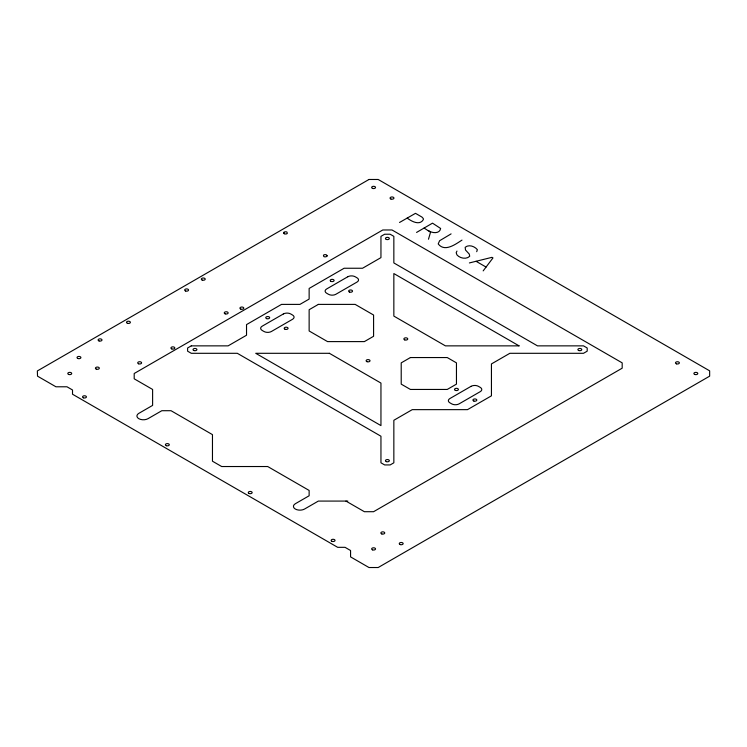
<?xml version="1.0" encoding="UTF-8"?>
<svg xmlns="http://www.w3.org/2000/svg" width="747" height="747" viewBox="0 0 747 747"><rect width="100%" height="100%" fill="white"/><g stroke="black" fill="none" stroke-linecap="round" stroke-linejoin="round"><path stroke-width="1.12" d="M283.627 232.933L283.767 233.288M283.645 232.747L283.832 232.392A1.952 1.13 0 0 1 286.96 232.093L287.334 233.391A1.952 1.13 0 0 1 284.205 233.69L284.112 233.634M327.111 255.642L326.915 256.212A1.952 1.13 0 0 1 323.796 256.548L323.423 255.25A1.952 1.13 0 0 1 326.551 254.951L327.083 255.941M428.479 239.236L430.524 232.224L424.091 228.059M456.968 251.067L456.193 252.701L456.912 254.848C459.797 258.322 466.315 259.667 469.723 256.277L469.247 254.055L465.512 250.021L465.157 247.313C468.845 244.176 474.56 246.286 477.361 249.638L476.707 251.692M483.169 270.881L492.973 257.93L491.956 257.341L469.396 262.935M461.991 240.104C455.558 244.204 444.773 252.449 438.2 243.933L439.609 240.73L451.095 233.886M416.565 232.429L432.513 223.157L440.627 228.47C439.778 234.119 431.897 233.251 428.358 230.487M399.542 222.466L415.491 213.334L421.924 217.05L423.306 218.535L423.362 219.618C419.665 225.921 411.41 221.271 407.19 218.087M347.813 501.078L318.343 501.078L304.533 509.052A6.508 3.763 0 0 1 295.326 509.052A6.508 3.763 0 0 1 295.326 503.739L309.137 495.765L309.137 490.443L267.706 466.53L221.672 466.53L212.465 461.207L212.465 434.633L171.035 410.71L161.819 410.71L148.009 418.684A6.508 3.763 0 0 1 138.802 418.684A6.508 3.763 0 0 1 138.802 413.371L152.612 405.397L152.612 389.448L134.199 378.813L134.199 373.5L382.791 229.973L392.007 229.973L622.186 362.865L622.186 368.187L373.584 511.704L364.377 511.704L345.964 501.078M283.767 232.429L284.205 233.69M476.063 261.291L486.064 267.062M368.981 179.476L37.35 370.942L37.527 376.161L55.941 386.787L66.987 386.787L72.515 389.981L72.515 394.229L337.681 547.327L345.049 547.327L350.567 550.511L350.567 556.888L368.981 567.524L378.187 567.524L709.65 376.161L709.65 370.839L378.187 179.476L368.981 179.476M191.288 345.861L187.6 347.981L187.6 351.174L191.288 353.303L237.322 353.303L380.951 436.229L380.951 462.804L384.64 464.933L390.158 464.933L393.846 462.804L393.846 420.281L412.26 409.645L467.501 409.645L491.442 395.826L491.442 363.929L509.856 353.303L583.51 353.303L587.198 351.174L587.198 347.981L583.51 345.861L537.476 345.861L393.846 262.935L393.846 236.351L390.158 234.231L384.64 234.231L380.951 236.351L380.951 257.622L362.538 268.248L344.124 268.248L309.137 288.445L309.137 299.08L299.93 304.393L281.516 304.393L246.529 324.6L246.529 335.226L228.115 345.861L191.288 345.861M283.356 313.964L262.178 326.187A5.21 3.007 0 0 0 262.178 330.445L264.027 331.509A5.21 3.007 0 0 0 271.385 331.509L292.563 319.277A5.21 3.007 0 0 0 292.563 315.029L290.723 313.964A5.21 3.007 0 0 0 283.356 313.964M347.813 276.754L326.635 288.977A5.21 3.007 0 0 0 326.635 293.226L328.484 294.29A5.21 3.007 0 0 0 335.842 294.29L357.019 282.067A5.21 3.007 0 0 0 357.019 277.809L355.18 276.754A5.21 3.007 0 0 0 347.813 276.754M318.343 304.393L309.137 309.716L309.137 330.977L327.55 341.603L364.377 341.603L373.584 336.29L373.584 315.029L355.17 304.393L318.343 304.393M410.42 357.552L401.214 362.865L401.214 384.135L410.42 389.448L447.248 389.448L456.454 384.135L456.454 362.865L447.248 357.552L410.42 357.552M471.058 386.33L449.881 398.553A5.21 3.007 0 0 0 449.881 402.81L451.72 403.875A5.21 3.007 0 0 0 459.088 403.875L480.265 391.643A5.21 3.007 0 0 0 480.265 387.394L478.425 386.33A5.21 3.007 0 0 0 471.058 386.33M519.062 345.861L445.408 345.861L393.846 316.093L393.846 273.561L519.062 345.861M329.39 353.303L255.735 353.303L380.951 425.594L380.951 383.071L329.39 353.303M202.185 280.06A1.952 1.13 0 0 0 205.22 279.201A1.952 1.13 0 0 0 202.409 278.117A1.952 1.13 0 0 0 202.185 280.06M240.777 309.09A1.952 1.13 0 0 0 243.811 308.231A1.952 1.13 0 0 0 241.001 307.138A1.952 1.13 0 0 0 240.777 309.09M171.791 348.924A1.952 1.13 0 0 0 174.817 348.055A1.952 1.13 0 0 0 172.006 346.972A1.952 1.13 0 0 0 171.791 348.924M127.466 323.311A1.952 1.13 0 0 0 130.389 322.33A1.952 1.13 0 0 0 127.466 321.35A1.952 1.13 0 0 0 127.466 323.311M331.07 281.414A1.952 1.13 0 0 0 334.105 280.545A1.952 1.13 0 0 0 331.295 279.462A1.952 1.13 0 0 0 331.07 281.414M349.596 292.086A1.952 1.13 0 0 0 352.528 291.106A1.952 1.13 0 0 0 349.596 290.125A1.952 1.13 0 0 0 349.596 292.086M266.623 318.624A1.952 1.13 0 0 0 269.658 317.755A1.952 1.13 0 0 0 266.838 316.672A1.952 1.13 0 0 0 266.623 318.624M285.037 329.25A1.952 1.13 0 0 0 288.071 328.391A1.952 1.13 0 0 0 285.261 327.307A1.952 1.13 0 0 0 285.037 329.25M473.887 401.055A1.952 1.13 0 0 0 476.819 400.075A1.952 1.13 0 0 0 473.887 399.103A1.952 1.13 0 0 0 473.887 401.055M455.371 390.382A1.952 1.13 0 0 0 458.406 389.523A1.952 1.13 0 0 0 455.586 388.44A1.952 1.13 0 0 0 455.371 390.382M386.311 239.423A1.952 1.13 0 0 0 389.346 238.554A1.952 1.13 0 0 0 386.535 237.471A1.952 1.13 0 0 0 386.311 239.423M386.311 461.618A1.952 1.13 0 0 0 389.346 460.75A1.952 1.13 0 0 0 386.535 459.666A1.952 1.13 0 0 0 386.311 461.618M578.85 350.558A1.952 1.13 0 0 0 581.782 349.577A1.952 1.13 0 0 0 578.85 348.606A1.952 1.13 0 0 0 578.85 350.558M193.884 350.52A1.952 1.13 0 0 0 196.919 349.652A1.952 1.13 0 0 0 194.108 348.569A1.952 1.13 0 0 0 193.884 350.52M83.403 397.824A1.952 1.13 0 0 0 86.428 396.965A1.952 1.13 0 0 0 83.617 395.882A1.952 1.13 0 0 0 83.403 397.824M332.098 541.388A1.952 1.13 0 0 0 335.029 540.417A1.952 1.13 0 0 0 332.098 539.437A1.952 1.13 0 0 0 332.098 541.388M249.125 493.506A1.952 1.13 0 0 0 252.159 492.647A1.952 1.13 0 0 0 249.349 491.563A1.952 1.13 0 0 0 249.125 493.506M166.376 445.707A1.952 1.13 0 0 0 169.298 444.726A1.952 1.13 0 0 0 166.376 443.755A1.952 1.13 0 0 0 166.376 445.707M77.987 358.532A1.952 1.13 0 0 0 80.909 357.552A1.952 1.13 0 0 0 77.987 356.58A1.952 1.13 0 0 0 77.987 358.532M96.288 369.121A1.952 1.13 0 0 0 99.323 368.262A1.952 1.13 0 0 0 96.512 367.169A1.952 1.13 0 0 0 96.288 369.121M68.771 374.48A1.952 1.13 0 0 0 71.703 373.5A1.952 1.13 0 0 0 68.771 372.52A1.952 1.13 0 0 0 68.771 374.48M372.501 549.857A1.952 1.13 0 0 0 375.536 548.989A1.952 1.13 0 0 0 372.725 547.906A1.952 1.13 0 0 0 372.501 549.857M381.82 533.946A1.952 1.13 0 0 0 384.752 532.975A1.952 1.13 0 0 0 381.82 531.995A1.952 1.13 0 0 0 381.82 533.946M400.233 544.582A1.952 1.13 0 0 0 403.165 543.601A1.952 1.13 0 0 0 400.233 542.63A1.952 1.13 0 0 0 400.233 544.582M694.859 374.48A1.952 1.13 0 0 0 697.791 373.5A1.952 1.13 0 0 0 694.859 372.52A1.952 1.13 0 0 0 694.859 374.48M676.446 363.845A1.952 1.13 0 0 0 679.378 362.865A1.952 1.13 0 0 0 676.446 361.893A1.952 1.13 0 0 0 676.446 363.845M372.501 188.384A1.952 1.13 0 0 0 375.536 187.525A1.952 1.13 0 0 0 372.725 186.442A1.952 1.13 0 0 0 372.501 188.384M390.914 199.019A1.952 1.13 0 0 0 393.949 198.151A1.952 1.13 0 0 0 391.139 197.068A1.952 1.13 0 0 0 390.914 199.019M366.982 361.679A1.952 1.13 0 0 0 370.017 360.82A1.952 1.13 0 0 0 367.197 359.727A1.952 1.13 0 0 0 366.982 361.679M404.725 339.885A1.952 1.13 0 0 0 407.759 339.026A1.952 1.13 0 0 0 404.949 337.933A1.952 1.13 0 0 0 404.725 339.885M138.569 363.798A1.952 1.13 0 0 0 141.603 362.939A1.952 1.13 0 0 0 138.783 361.847A1.952 1.13 0 0 0 138.569 363.798M185.63 291.013A1.952 1.13 0 0 0 188.561 290.032A1.952 1.13 0 0 0 185.63 289.061A1.952 1.13 0 0 0 185.63 291.013M225.22 313.871A1.952 1.13 0 0 0 228.152 312.89A1.952 1.13 0 0 0 225.22 311.919A1.952 1.13 0 0 0 225.22 313.871M99.071 340.949A1.952 1.13 0 0 0 102.003 339.969A1.952 1.13 0 0 0 99.071 338.998A1.952 1.13 0 0 0 99.071 340.949"/></g></svg>
